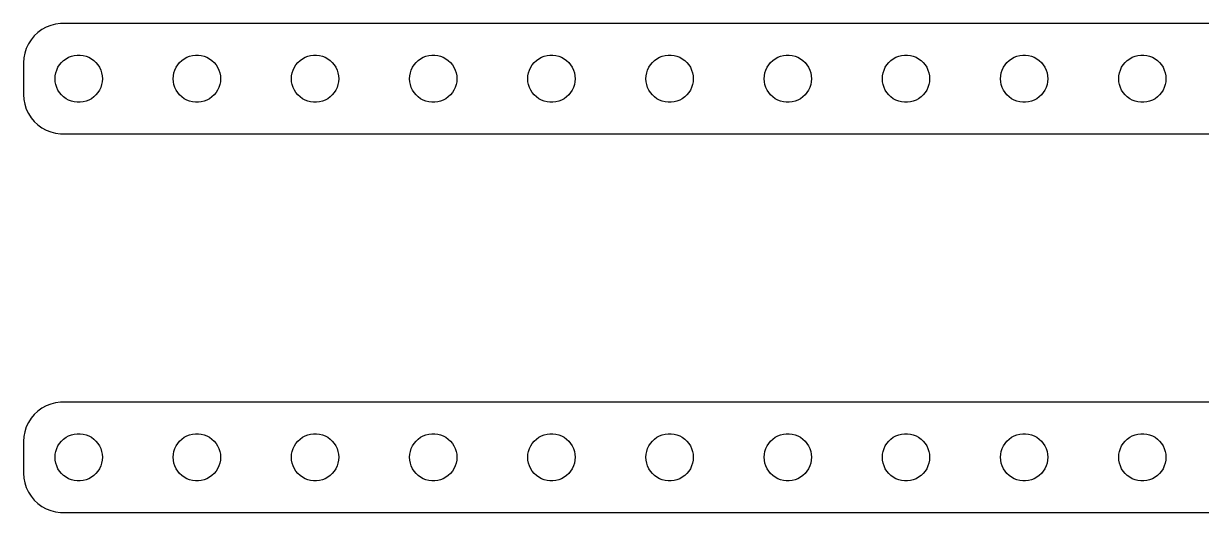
# Model space of a CAD drawing. Header units: metres. Extents: x -75 to 75, y 21 to 51.
# Drawn here: x -74.8 to 0, y 20.5 to 51.5 of the extents above; entities that cross this region are included whole.
import ezdxf

# ---------------------------------------------------------------- set-up
doc = ezdxf.new("R2010")
doc.units = ezdxf.units.M

msp = doc.modelspace()

# ---------------------------------------------------------------- linework, layer by layer
for p, q in [((-73.8436, 50.9263), (-74.0724, 50.7114)), ((-73.5896, 51.1108), (-73.8436, 50.9263)), ((-73.3144, 51.2621), (-73.5896, 51.1108)), ((-73.0225, 51.3776), (-73.3144, 51.2621)), ((-72.7184, 51.4557), (-73.0225, 51.3776)), ((-72.407, 51.4951), (-72.7184, 51.4557)), ((72.407, 51.4951), (-72.407, 51.4951)), ((-74.4408, 50.2044), (-74.5744, 49.9203)), ((-74.2725, 50.4695), (-74.4408, 50.2044)), ((-74.0724, 50.7114), (-74.2725, 50.4695)), ((-74.6714, 49.6217), (-74.7303, 49.3133)), ((-74.5744, 49.9203), (-74.6714, 49.6217)), ((-72.0537, 49.2665), (-71.8887, 49.3572)), ((-71.8887, 49.3572), (-71.7135, 49.4266)), ((-71.7135, 49.4266), (-71.5311, 49.4734)), ((-71.5311, 49.4734), (-71.3442, 49.497)), ((-71.3442, 49.497), (-71.1558, 49.497)), ((-71.1558, 49.497), (-70.9689, 49.4734)), ((-70.9689, 49.4734), (-70.7865, 49.4266)), ((-70.7865, 49.4266), (-70.6113, 49.3572)), ((-70.6113, 49.3572), (-70.4463, 49.2665)), ((-64.5537, 49.2665), (-64.3887, 49.3572)), ((-64.3887, 49.3572), (-64.2135, 49.4266)), ((-64.2135, 49.4266), (-64.0311, 49.4734)), ((-64.0311, 49.4734), (-63.8442, 49.497)), ((-63.8442, 49.497), (-63.6558, 49.497)), ((-63.6558, 49.497), (-63.4689, 49.4734)), ((-63.4689, 49.4734), (-63.2865, 49.4266)), ((-63.2865, 49.4266), (-63.1113, 49.3572)), ((-63.1113, 49.3572), (-62.9463, 49.2665)), ((-57.0537, 49.2665), (-56.8887, 49.3572)), ((-56.8887, 49.3572), (-56.7135, 49.4266)), ((-56.7135, 49.4266), (-56.5311, 49.4734)), ((-56.5311, 49.4734), (-56.3442, 49.497)), ((-56.3442, 49.497), (-56.1558, 49.497)), ((-56.1558, 49.497), (-55.9689, 49.4734)), ((-55.9689, 49.4734), (-55.7865, 49.4266)), ((-55.7865, 49.4266), (-55.6113, 49.3572)), ((-55.6113, 49.3572), (-55.4463, 49.2665)), ((-49.5537, 49.2665), (-49.3887, 49.3572)), ((-49.3887, 49.3572), (-49.2135, 49.4266)), ((-49.2135, 49.4266), (-49.0311, 49.4734)), ((-49.0311, 49.4734), (-48.8442, 49.497)), ((-48.8442, 49.497), (-48.6558, 49.497)), ((-48.6558, 49.497), (-48.4689, 49.4734)), ((-48.4689, 49.4734), (-48.2865, 49.4266)), ((-48.2865, 49.4266), (-48.1113, 49.3572)), ((-48.1113, 49.3572), (-47.9463, 49.2665)), ((-42.0537, 49.2665), (-41.8887, 49.3572)), ((-41.8887, 49.3572), (-41.7135, 49.4266)), ((-41.7135, 49.4266), (-41.5311, 49.4734)), ((-41.5311, 49.4734), (-41.3442, 49.497)), ((-41.3442, 49.497), (-41.1558, 49.497)), ((-41.1558, 49.497), (-40.9689, 49.4734)), ((-40.9689, 49.4734), (-40.7865, 49.4266)), ((-40.7865, 49.4266), (-40.6113, 49.3572)), ((-40.6113, 49.3572), (-40.4463, 49.2665)), ((-34.5537, 49.2665), (-34.3887, 49.3572)), ((-34.3887, 49.3572), (-34.2135, 49.4266)), ((-34.2135, 49.4266), (-34.0311, 49.4734)), ((-34.0311, 49.4734), (-33.8442, 49.497)), ((-33.8442, 49.497), (-33.6558, 49.497)), ((-33.6558, 49.497), (-33.4689, 49.4734)), ((-33.4689, 49.4734), (-33.2865, 49.4266)), ((-33.2865, 49.4266), (-33.1113, 49.3572)), ((-33.1113, 49.3572), (-32.9463, 49.2665)), ((-27.0537, 49.2665), (-26.8887, 49.3572)), ((-26.8887, 49.3572), (-26.7135, 49.4266)), ((-26.7135, 49.4266), (-26.5311, 49.4734)), ((-26.5311, 49.4734), (-26.3442, 49.497)), ((-26.3442, 49.497), (-26.1558, 49.497)), ((-26.1558, 49.497), (-25.9689, 49.4734)), ((-25.9689, 49.4734), (-25.7865, 49.4266)), ((-25.7865, 49.4266), (-25.6113, 49.3572)), ((-25.6113, 49.3572), (-25.4463, 49.2665)), ((-19.5537, 49.2665), (-19.3887, 49.3572)), ((-19.3887, 49.3572), (-19.2135, 49.4266)), ((-19.2135, 49.4266), (-19.0311, 49.4734)), ((-19.0311, 49.4734), (-18.8442, 49.497)), ((-18.8442, 49.497), (-18.6558, 49.497)), ((-18.6558, 49.497), (-18.4689, 49.4734)), ((-18.4689, 49.4734), (-18.2865, 49.4266)), ((-18.2865, 49.4266), (-18.1113, 49.3572)), ((-18.1113, 49.3572), (-17.9463, 49.2665)), ((-12.0537, 49.2665), (-11.8887, 49.3572)), ((-11.8887, 49.3572), (-11.7135, 49.4266)), ((-11.7135, 49.4266), (-11.5311, 49.4734)), ((-11.5311, 49.4734), (-11.3442, 49.497)), ((-11.3442, 49.497), (-11.1558, 49.497)), ((-11.1558, 49.497), (-10.9689, 49.4734)), ((-10.9689, 49.4734), (-10.7865, 49.4266)), ((-10.7865, 49.4266), (-10.6113, 49.3572)), ((-10.6113, 49.3572), (-10.4463, 49.2665)), ((-4.55373, 49.2665), (-4.38866, 49.3572)), ((-4.38866, 49.3572), (-4.21352, 49.4266)), ((-4.21352, 49.4266), (-4.03107, 49.4734)), ((-4.03107, 49.4734), (-3.84418, 49.497)), ((-3.84418, 49.497), (-3.65581, 49.497)), ((-3.65581, 49.497), (-3.46892, 49.4734)), ((-3.46892, 49.4734), (-3.28647, 49.4266)), ((-3.28647, 49.4266), (-3.11133, 49.3572)), ((-3.11133, 49.3572), (-2.94626, 49.2665)), ((-74.7303, 49.3133), (-74.75, 49)), ((-74.75, 49), (-74.75, 47)), ((-72.6447, 48.5522), (-72.5645, 48.7226)), ((-72.5645, 48.7226), (-72.4635, 48.8817)), ((-72.4635, 48.8817), (-72.3434, 49.0268)), ((-72.3434, 49.0268), (-72.2061, 49.1558)), ((-72.2061, 49.1558), (-72.0537, 49.2665)), ((-70.4463, 49.2665), (-70.2939, 49.1558)), ((-70.2939, 49.1558), (-70.1565, 49.0268)), ((-70.1565, 49.0268), (-70.0365, 48.8817)), ((-70.0365, 48.8817), (-69.9355, 48.7226)), ((-69.9355, 48.7226), (-69.8553, 48.5522)), ((-65.1447, 48.5522), (-65.0645, 48.7226)), ((-65.0645, 48.7226), (-64.9635, 48.8817)), ((-64.9635, 48.8817), (-64.8434, 49.0268)), ((-64.8434, 49.0268), (-64.7061, 49.1558)), ((-64.7061, 49.1558), (-64.5537, 49.2665)), ((-62.9463, 49.2665), (-62.7939, 49.1558)), ((-62.7939, 49.1558), (-62.6565, 49.0268)), ((-62.6565, 49.0268), (-62.5365, 48.8817)), ((-62.5365, 48.8817), (-62.4355, 48.7226)), ((-62.4355, 48.7226), (-62.3553, 48.5522)), ((-57.6447, 48.5522), (-57.5645, 48.7226)), ((-57.5645, 48.7226), (-57.4635, 48.8817)), ((-57.4635, 48.8817), (-57.3434, 49.0268)), ((-57.3434, 49.0268), (-57.2061, 49.1558)), ((-57.2061, 49.1558), (-57.0537, 49.2665)), ((-55.4463, 49.2665), (-55.2939, 49.1558)), ((-55.2939, 49.1558), (-55.1565, 49.0268)), ((-55.1565, 49.0268), (-55.0365, 48.8817)), ((-55.0365, 48.8817), (-54.9355, 48.7226)), ((-54.9355, 48.7226), (-54.8553, 48.5522)), ((-50.1447, 48.5522), (-50.0645, 48.7226)), ((-50.0645, 48.7226), (-49.9635, 48.8817)), ((-49.9635, 48.8817), (-49.8434, 49.0268)), ((-49.8434, 49.0268), (-49.7061, 49.1558)), ((-49.7061, 49.1558), (-49.5537, 49.2665)), ((-47.9463, 49.2665), (-47.7939, 49.1558)), ((-47.7939, 49.1558), (-47.6565, 49.0268)), ((-47.6565, 49.0268), (-47.5365, 48.8817)), ((-47.5365, 48.8817), (-47.4355, 48.7226)), ((-47.4355, 48.7226), (-47.3553, 48.5522)), ((-42.6447, 48.5522), (-42.5645, 48.7226)), ((-42.5645, 48.7226), (-42.4635, 48.8817)), ((-42.4635, 48.8817), (-42.3434, 49.0268)), ((-42.3434, 49.0268), (-42.2061, 49.1558)), ((-42.2061, 49.1558), (-42.0537, 49.2665)), ((-40.4463, 49.2665), (-40.2939, 49.1558)), ((-40.2939, 49.1558), (-40.1565, 49.0268)), ((-40.1565, 49.0268), (-40.0365, 48.8817)), ((-40.0365, 48.8817), (-39.9355, 48.7226)), ((-39.9355, 48.7226), (-39.8553, 48.5522)), ((-35.1447, 48.5522), (-35.0645, 48.7226)), ((-35.0645, 48.7226), (-34.9635, 48.8817)), ((-34.9635, 48.8817), (-34.8434, 49.0268)), ((-34.8434, 49.0268), (-34.7061, 49.1558)), ((-34.7061, 49.1558), (-34.5537, 49.2665)), ((-32.9463, 49.2665), (-32.7939, 49.1558)), ((-32.7939, 49.1558), (-32.6565, 49.0268)), ((-32.6565, 49.0268), (-32.5365, 48.8817)), ((-32.5365, 48.8817), (-32.4355, 48.7226)), ((-32.4355, 48.7226), (-32.3553, 48.5522)), ((-27.6447, 48.5522), (-27.5645, 48.7226)), ((-27.5645, 48.7226), (-27.4635, 48.8817)), ((-27.4635, 48.8817), (-27.3434, 49.0268)), ((-27.3434, 49.0268), (-27.2061, 49.1558)), ((-27.2061, 49.1558), (-27.0537, 49.2665)), ((-25.4463, 49.2665), (-25.2939, 49.1558)), ((-25.2939, 49.1558), (-25.1565, 49.0268)), ((-25.1565, 49.0268), (-25.0365, 48.8817)), ((-25.0365, 48.8817), (-24.9355, 48.7226)), ((-24.9355, 48.7226), (-24.8553, 48.5522)), ((-20.1447, 48.5522), (-20.0645, 48.7226)), ((-20.0645, 48.7226), (-19.9635, 48.8817)), ((-19.9635, 48.8817), (-19.8434, 49.0268)), ((-19.8434, 49.0268), (-19.7061, 49.1558)), ((-19.7061, 49.1558), (-19.5537, 49.2665)), ((-17.9463, 49.2665), (-17.7939, 49.1558)), ((-17.7939, 49.1558), (-17.6565, 49.0268)), ((-17.6565, 49.0268), (-17.5365, 48.8817)), ((-17.5365, 48.8817), (-17.4355, 48.7226)), ((-17.4355, 48.7226), (-17.3553, 48.5522)), ((-12.6447, 48.5522), (-12.5645, 48.7226)), ((-12.5645, 48.7226), (-12.4635, 48.8817)), ((-12.4635, 48.8817), (-12.3434, 49.0268)), ((-12.3434, 49.0268), (-12.2061, 49.1558)), ((-12.2061, 49.1558), (-12.0537, 49.2665)), ((-10.4463, 49.2665), (-10.2939, 49.1558)), ((-10.2939, 49.1558), (-10.1565, 49.0268)), ((-10.1565, 49.0268), (-10.0365, 48.8817)), ((-10.0365, 48.8817), (-9.93553, 48.7226)), ((-9.93553, 48.7226), (-9.85533, 48.5522)), ((-5.14465, 48.5522), (-5.06445, 48.7226)), ((-5.06445, 48.7226), (-4.96352, 48.8817)), ((-4.96352, 48.8817), (-4.84344, 49.0268)), ((-4.84344, 49.0268), (-4.70613, 49.1558)), ((-4.70613, 49.1558), (-4.55373, 49.2665)), ((-2.94626, 49.2665), (-2.79385, 49.1558)), ((-2.79385, 49.1558), (-2.65654, 49.0268)), ((-2.65654, 49.0268), (-2.53647, 48.8817)), ((-2.53647, 48.8817), (-2.43553, 48.7226)), ((-2.43553, 48.7226), (-2.35533, 48.5522)), ((-72.75, 48), (-72.7382, 48.188)), ((-72.7382, 47.812), (-72.75, 48)), ((-72.7382, 48.188), (-72.7029, 48.373)), ((-72.7029, 48.373), (-72.6447, 48.5522)), ((-69.8553, 48.5522), (-69.7971, 48.373)), ((-69.7971, 48.373), (-69.7618, 48.188)), ((-69.7618, 48.188), (-69.75, 48)), ((-69.75, 48), (-69.7618, 47.812)), ((-65.25, 48), (-65.2382, 48.188)), ((-65.2382, 47.812), (-65.25, 48)), ((-65.2382, 48.188), (-65.2029, 48.373)), ((-65.2029, 48.373), (-65.1447, 48.5522)), ((-62.3553, 48.5522), (-62.2971, 48.373)), ((-62.2971, 48.373), (-62.2618, 48.188)), ((-62.2618, 48.188), (-62.25, 48)), ((-62.25, 48), (-62.2618, 47.812)), ((-57.75, 48), (-57.7382, 48.188)), ((-57.7382, 47.812), (-57.75, 48)), ((-57.7382, 48.188), (-57.7029, 48.373)), ((-57.7029, 48.373), (-57.6447, 48.5522)), ((-54.8553, 48.5522), (-54.7971, 48.373)), ((-54.7971, 48.373), (-54.7618, 48.188)), ((-54.7618, 48.188), (-54.75, 48)), ((-54.75, 48), (-54.7618, 47.812)), ((-50.25, 48), (-50.2382, 48.188)), ((-50.2382, 47.812), (-50.25, 48)), ((-50.2382, 48.188), (-50.2029, 48.373)), ((-50.2029, 48.373), (-50.1447, 48.5522)), ((-47.3553, 48.5522), (-47.2971, 48.373)), ((-47.2971, 48.373), (-47.2618, 48.188)), ((-47.2618, 48.188), (-47.25, 48)), ((-47.25, 48), (-47.2618, 47.812)), ((-42.75, 48), (-42.7382, 48.188)), ((-42.7382, 47.812), (-42.75, 48)), ((-42.7382, 48.188), (-42.7029, 48.373)), ((-42.7029, 48.373), (-42.6447, 48.5522)), ((-39.8553, 48.5522), (-39.7971, 48.373)), ((-39.7971, 48.373), (-39.7618, 48.188)), ((-39.7618, 48.188), (-39.75, 48)), ((-39.75, 48), (-39.7618, 47.812)), ((-35.25, 48), (-35.2382, 48.188)), ((-35.2382, 47.812), (-35.25, 48)), ((-35.2382, 48.188), (-35.2029, 48.373)), ((-35.2029, 48.373), (-35.1447, 48.5522)), ((-32.3553, 48.5522), (-32.2971, 48.373)), ((-32.2971, 48.373), (-32.2618, 48.188)), ((-32.2618, 48.188), (-32.25, 48)), ((-32.25, 48), (-32.2618, 47.812)), ((-27.75, 48), (-27.7382, 48.188)), ((-27.7382, 47.812), (-27.75, 48)), ((-27.7382, 48.188), (-27.7029, 48.373)), ((-27.7029, 48.373), (-27.6447, 48.5522)), ((-24.8553, 48.5522), (-24.7971, 48.373)), ((-24.7971, 48.373), (-24.7618, 48.188)), ((-24.7618, 48.188), (-24.75, 48)), ((-24.75, 48), (-24.7618, 47.812)), ((-20.25, 48), (-20.2382, 48.188)), ((-20.2382, 47.812), (-20.25, 48)), ((-20.2382, 48.188), (-20.2029, 48.373)), ((-20.2029, 48.373), (-20.1447, 48.5522)), ((-17.3553, 48.5522), (-17.2971, 48.373)), ((-17.2971, 48.373), (-17.2618, 48.188)), ((-17.2618, 48.188), (-17.25, 48)), ((-17.25, 48), (-17.2618, 47.812)), ((-12.75, 48), (-12.7382, 48.188)), ((-12.7382, 47.812), (-12.75, 48)), ((-12.7382, 48.188), (-12.7029, 48.373)), ((-12.7029, 48.373), (-12.6447, 48.5522)), ((-9.85533, 48.5522), (-9.79712, 48.373)), ((-9.79712, 48.373), (-9.76183, 48.188)), ((-9.76183, 48.188), (-9.75, 48)), ((-9.75, 48), (-9.76183, 47.812)), ((-5.25, 48), (-5.23816, 48.188)), ((-5.23816, 47.812), (-5.25, 48)), ((-5.23816, 48.188), (-5.20287, 48.373)), ((-5.20287, 48.373), (-5.14465, 48.5522)), ((-2.35533, 48.5522), (-2.29712, 48.373)), ((-2.29712, 48.373), (-2.26183, 48.188)), ((-2.26183, 48.188), (-2.25, 48)), ((-2.25, 48), (-2.26183, 47.812)), ((-72.7029, 47.627), (-72.7382, 47.812)), ((-72.6447, 47.4478), (-72.7029, 47.627)), ((-72.5645, 47.2774), (-72.6447, 47.4478)), ((-72.4635, 47.1183), (-72.5645, 47.2774)), ((-72.3434, 46.9732), (-72.4635, 47.1183)), ((-70.0365, 47.1183), (-70.1565, 46.9732)), ((-69.9355, 47.2774), (-70.0365, 47.1183)), ((-69.8553, 47.4478), (-69.9355, 47.2774)), ((-69.7971, 47.627), (-69.8553, 47.4478)), ((-69.7618, 47.812), (-69.7971, 47.627)), ((-65.2029, 47.627), (-65.2382, 47.812)), ((-65.1447, 47.4478), (-65.2029, 47.627)), ((-65.0645, 47.2774), (-65.1447, 47.4478)), ((-64.9635, 47.1183), (-65.0645, 47.2774)), ((-64.8434, 46.9732), (-64.9635, 47.1183)), ((-62.5365, 47.1183), (-62.6565, 46.9732)), ((-62.4355, 47.2774), (-62.5365, 47.1183)), ((-62.3553, 47.4478), (-62.4355, 47.2774)), ((-62.2971, 47.627), (-62.3553, 47.4478)), ((-62.2618, 47.812), (-62.2971, 47.627)), ((-57.7029, 47.627), (-57.7382, 47.812)), ((-57.6447, 47.4478), (-57.7029, 47.627)), ((-57.5645, 47.2774), (-57.6447, 47.4478)), ((-57.4635, 47.1183), (-57.5645, 47.2774)), ((-57.3434, 46.9732), (-57.4635, 47.1183)), ((-55.0365, 47.1183), (-55.1565, 46.9732)), ((-54.9355, 47.2774), (-55.0365, 47.1183)), ((-54.8553, 47.4478), (-54.9355, 47.2774)), ((-54.7971, 47.627), (-54.8553, 47.4478)), ((-54.7618, 47.812), (-54.7971, 47.627)), ((-50.2029, 47.627), (-50.2382, 47.812)), ((-50.1447, 47.4478), (-50.2029, 47.627)), ((-50.0645, 47.2774), (-50.1447, 47.4478)), ((-49.9635, 47.1183), (-50.0645, 47.2774)), ((-49.8434, 46.9732), (-49.9635, 47.1183)), ((-47.5365, 47.1183), (-47.6565, 46.9732)), ((-47.4355, 47.2774), (-47.5365, 47.1183)), ((-47.3553, 47.4478), (-47.4355, 47.2774)), ((-47.2971, 47.627), (-47.3553, 47.4478)), ((-47.2618, 47.812), (-47.2971, 47.627)), ((-42.7029, 47.627), (-42.7382, 47.812)), ((-42.6447, 47.4478), (-42.7029, 47.627)), ((-42.5645, 47.2774), (-42.6447, 47.4478)), ((-42.4635, 47.1183), (-42.5645, 47.2774)), ((-42.3434, 46.9732), (-42.4635, 47.1183)), ((-40.0365, 47.1183), (-40.1565, 46.9732)), ((-39.9355, 47.2774), (-40.0365, 47.1183)), ((-39.8553, 47.4478), (-39.9355, 47.2774)), ((-39.7971, 47.627), (-39.8553, 47.4478)), ((-39.7618, 47.812), (-39.7971, 47.627)), ((-35.2029, 47.627), (-35.2382, 47.812)), ((-35.1447, 47.4478), (-35.2029, 47.627)), ((-35.0645, 47.2774), (-35.1447, 47.4478)), ((-34.9635, 47.1183), (-35.0645, 47.2774)), ((-34.8434, 46.9732), (-34.9635, 47.1183)), ((-32.5365, 47.1183), (-32.6565, 46.9732)), ((-32.4355, 47.2774), (-32.5365, 47.1183)), ((-32.3553, 47.4478), (-32.4355, 47.2774)), ((-32.2971, 47.627), (-32.3553, 47.4478)), ((-32.2618, 47.812), (-32.2971, 47.627)), ((-27.7029, 47.627), (-27.7382, 47.812)), ((-27.6447, 47.4478), (-27.7029, 47.627)), ((-27.5645, 47.2774), (-27.6447, 47.4478)), ((-27.4635, 47.1183), (-27.5645, 47.2774)), ((-27.3434, 46.9732), (-27.4635, 47.1183)), ((-25.0365, 47.1183), (-25.1565, 46.9732)), ((-24.9355, 47.2774), (-25.0365, 47.1183)), ((-24.8553, 47.4478), (-24.9355, 47.2774)), ((-24.7971, 47.627), (-24.8553, 47.4478)), ((-24.7618, 47.812), (-24.7971, 47.627)), ((-20.2029, 47.627), (-20.2382, 47.812)), ((-20.1447, 47.4478), (-20.2029, 47.627)), ((-20.0645, 47.2774), (-20.1447, 47.4478)), ((-19.9635, 47.1183), (-20.0645, 47.2774)), ((-19.8434, 46.9732), (-19.9635, 47.1183)), ((-17.5365, 47.1183), (-17.6565, 46.9732)), ((-17.4355, 47.2774), (-17.5365, 47.1183)), ((-17.3553, 47.4478), (-17.4355, 47.2774)), ((-17.2971, 47.627), (-17.3553, 47.4478)), ((-17.2618, 47.812), (-17.2971, 47.627)), ((-12.7029, 47.627), (-12.7382, 47.812)), ((-12.6447, 47.4478), (-12.7029, 47.627)), ((-12.5645, 47.2774), (-12.6447, 47.4478)), ((-12.4635, 47.1183), (-12.5645, 47.2774)), ((-12.3434, 46.9732), (-12.4635, 47.1183)), ((-10.0365, 47.1183), (-10.1565, 46.9732)), ((-9.93553, 47.2774), (-10.0365, 47.1183)), ((-9.85533, 47.4478), (-9.93553, 47.2774)), ((-9.79712, 47.627), (-9.85533, 47.4478)), ((-9.76183, 47.812), (-9.79712, 47.627)), ((-5.20287, 47.627), (-5.23816, 47.812)), ((-5.14465, 47.4478), (-5.20287, 47.627)), ((-5.06445, 47.2774), (-5.14465, 47.4478)), ((-4.96352, 47.1183), (-5.06445, 47.2774)), ((-4.84344, 46.9732), (-4.96352, 47.1183)), ((-2.53647, 47.1183), (-2.65654, 46.9732)), ((-2.43553, 47.2774), (-2.53647, 47.1183)), ((-2.35533, 47.4478), (-2.43553, 47.2774)), ((-2.29712, 47.627), (-2.35533, 47.4478)), ((-2.26183, 47.812), (-2.29712, 47.627)), ((-74.75, 47), (-74.7303, 46.6867)), ((-74.7303, 46.6867), (-74.6714, 46.3783)), ((-74.6714, 46.3783), (-74.5744, 46.0797)), ((-72.2061, 46.8442), (-72.3434, 46.9732)), ((-72.0537, 46.7335), (-72.2061, 46.8442)), ((-71.8887, 46.6428), (-72.0537, 46.7335)), ((-71.7135, 46.5734), (-71.8887, 46.6428)), ((-71.5311, 46.5266), (-71.7135, 46.5734)), ((-71.3442, 46.503), (-71.5311, 46.5266)), ((-71.1558, 46.503), (-71.3442, 46.503)), ((-70.9689, 46.5266), (-71.1558, 46.503)), ((-70.7865, 46.5734), (-70.9689, 46.5266)), ((-70.6113, 46.6428), (-70.7865, 46.5734)), ((-70.4463, 46.7335), (-70.6113, 46.6428)), ((-70.2939, 46.8442), (-70.4463, 46.7335)), ((-70.1565, 46.9732), (-70.2939, 46.8442)), ((-64.7061, 46.8442), (-64.8434, 46.9732)), ((-64.5537, 46.7335), (-64.7061, 46.8442)), ((-64.3887, 46.6428), (-64.5537, 46.7335)), ((-64.2135, 46.5734), (-64.3887, 46.6428)), ((-64.0311, 46.5266), (-64.2135, 46.5734)), ((-63.8442, 46.503), (-64.0311, 46.5266)), ((-63.6558, 46.503), (-63.8442, 46.503)), ((-63.4689, 46.5266), (-63.6558, 46.503)), ((-63.2865, 46.5734), (-63.4689, 46.5266)), ((-63.1113, 46.6428), (-63.2865, 46.5734)), ((-62.9463, 46.7335), (-63.1113, 46.6428)), ((-62.7939, 46.8442), (-62.9463, 46.7335)), ((-62.6565, 46.9732), (-62.7939, 46.8442)), ((-57.2061, 46.8442), (-57.3434, 46.9732)), ((-57.0537, 46.7335), (-57.2061, 46.8442)), ((-56.8887, 46.6428), (-57.0537, 46.7335)), ((-56.7135, 46.5734), (-56.8887, 46.6428)), ((-56.5311, 46.5266), (-56.7135, 46.5734)), ((-56.3442, 46.503), (-56.5311, 46.5266)), ((-56.1558, 46.503), (-56.3442, 46.503)), ((-55.9689, 46.5266), (-56.1558, 46.503)), ((-55.7865, 46.5734), (-55.9689, 46.5266)), ((-55.6113, 46.6428), (-55.7865, 46.5734)), ((-55.4463, 46.7335), (-55.6113, 46.6428)), ((-55.2939, 46.8442), (-55.4463, 46.7335)), ((-55.1565, 46.9732), (-55.2939, 46.8442)), ((-49.7061, 46.8442), (-49.8434, 46.9732)), ((-49.5537, 46.7335), (-49.7061, 46.8442)), ((-49.3887, 46.6428), (-49.5537, 46.7335)), ((-49.2135, 46.5734), (-49.3887, 46.6428)), ((-49.0311, 46.5266), (-49.2135, 46.5734)), ((-48.8442, 46.503), (-49.0311, 46.5266)), ((-48.6558, 46.503), (-48.8442, 46.503)), ((-48.4689, 46.5266), (-48.6558, 46.503)), ((-48.2865, 46.5734), (-48.4689, 46.5266)), ((-48.1113, 46.6428), (-48.2865, 46.5734)), ((-47.9463, 46.7335), (-48.1113, 46.6428)), ((-47.7939, 46.8442), (-47.9463, 46.7335)), ((-47.6565, 46.9732), (-47.7939, 46.8442)), ((-42.2061, 46.8442), (-42.3434, 46.9732)), ((-42.0537, 46.7335), (-42.2061, 46.8442)), ((-41.8887, 46.6428), (-42.0537, 46.7335)), ((-41.7135, 46.5734), (-41.8887, 46.6428)), ((-41.5311, 46.5266), (-41.7135, 46.5734)), ((-41.3442, 46.503), (-41.5311, 46.5266)), ((-41.1558, 46.503), (-41.3442, 46.503)), ((-40.9689, 46.5266), (-41.1558, 46.503)), ((-40.7865, 46.5734), (-40.9689, 46.5266)), ((-40.6113, 46.6428), (-40.7865, 46.5734)), ((-40.4463, 46.7335), (-40.6113, 46.6428)), ((-40.2939, 46.8442), (-40.4463, 46.7335)), ((-40.1565, 46.9732), (-40.2939, 46.8442)), ((-34.7061, 46.8442), (-34.8434, 46.9732)), ((-34.5537, 46.7335), (-34.7061, 46.8442)), ((-34.3887, 46.6428), (-34.5537, 46.7335)), ((-34.2135, 46.5734), (-34.3887, 46.6428)), ((-34.0311, 46.5266), (-34.2135, 46.5734)), ((-33.8442, 46.503), (-34.0311, 46.5266)), ((-33.6558, 46.503), (-33.8442, 46.503)), ((-33.4689, 46.5266), (-33.6558, 46.503)), ((-33.2865, 46.5734), (-33.4689, 46.5266)), ((-33.1113, 46.6428), (-33.2865, 46.5734)), ((-32.9463, 46.7335), (-33.1113, 46.6428)), ((-32.7939, 46.8442), (-32.9463, 46.7335)), ((-32.6565, 46.9732), (-32.7939, 46.8442)), ((-27.2061, 46.8442), (-27.3434, 46.9732)), ((-27.0537, 46.7335), (-27.2061, 46.8442)), ((-26.8887, 46.6428), (-27.0537, 46.7335)), ((-26.7135, 46.5734), (-26.8887, 46.6428)), ((-26.5311, 46.5266), (-26.7135, 46.5734)), ((-26.3442, 46.503), (-26.5311, 46.5266)), ((-26.1558, 46.503), (-26.3442, 46.503)), ((-25.9689, 46.5266), (-26.1558, 46.503)), ((-25.7865, 46.5734), (-25.9689, 46.5266)), ((-25.6113, 46.6428), (-25.7865, 46.5734)), ((-25.4463, 46.7335), (-25.6113, 46.6428)), ((-25.2939, 46.8442), (-25.4463, 46.7335)), ((-25.1565, 46.9732), (-25.2939, 46.8442)), ((-19.7061, 46.8442), (-19.8434, 46.9732)), ((-19.5537, 46.7335), (-19.7061, 46.8442)), ((-19.3887, 46.6428), (-19.5537, 46.7335)), ((-19.2135, 46.5734), (-19.3887, 46.6428)), ((-19.0311, 46.5266), (-19.2135, 46.5734)), ((-18.8442, 46.503), (-19.0311, 46.5266)), ((-18.6558, 46.503), (-18.8442, 46.503)), ((-18.4689, 46.5266), (-18.6558, 46.503)), ((-18.2865, 46.5734), (-18.4689, 46.5266)), ((-18.1113, 46.6428), (-18.2865, 46.5734)), ((-17.9463, 46.7335), (-18.1113, 46.6428)), ((-17.7939, 46.8442), (-17.9463, 46.7335)), ((-17.6565, 46.9732), (-17.7939, 46.8442)), ((-12.2061, 46.8442), (-12.3434, 46.9732)), ((-12.0537, 46.7335), (-12.2061, 46.8442)), ((-11.8887, 46.6428), (-12.0537, 46.7335)), ((-11.7135, 46.5734), (-11.8887, 46.6428)), ((-11.5311, 46.5266), (-11.7135, 46.5734)), ((-11.3442, 46.503), (-11.5311, 46.5266)), ((-11.1558, 46.503), (-11.3442, 46.503)), ((-10.9689, 46.5266), (-11.1558, 46.503)), ((-10.7865, 46.5734), (-10.9689, 46.5266)), ((-10.6113, 46.6428), (-10.7865, 46.5734)), ((-10.4463, 46.7335), (-10.6113, 46.6428)), ((-10.2939, 46.8442), (-10.4463, 46.7335)), ((-10.1565, 46.9732), (-10.2939, 46.8442)), ((-4.70613, 46.8442), (-4.84344, 46.9732)), ((-4.55373, 46.7335), (-4.70613, 46.8442)), ((-4.38866, 46.6428), (-4.55373, 46.7335)), ((-4.21352, 46.5734), (-4.38866, 46.6428)), ((-4.03107, 46.5266), (-4.21352, 46.5734)), ((-3.84418, 46.503), (-4.03107, 46.5266)), ((-3.65581, 46.503), (-3.84418, 46.503)), ((-3.46892, 46.5266), (-3.65581, 46.503)), ((-3.28647, 46.5734), (-3.46892, 46.5266)), ((-3.11133, 46.6428), (-3.28647, 46.5734)), ((-2.94626, 46.7335), (-3.11133, 46.6428)), ((-2.79385, 46.8442), (-2.94626, 46.7335)), ((-2.65654, 46.9732), (-2.79385, 46.8442)), ((-74.5744, 46.0797), (-74.4408, 45.7956)), ((-74.4408, 45.7956), (-74.2725, 45.5305)), ((-74.2725, 45.5305), (-74.0724, 45.2886)), ((-74.0724, 45.2886), (-73.8436, 45.0737)), ((-73.8436, 45.0737), (-73.5896, 44.8892)), ((-73.5896, 44.8892), (-73.3144, 44.7379)), ((-73.3144, 44.7379), (-73.0225, 44.6224)), ((-73.0225, 44.6224), (-72.7184, 44.5443)), ((-72.7184, 44.5443), (-72.407, 44.5049)), ((-72.407, 44.5049), (72.407, 44.5049)), ((-73.8436, 26.9263), (-74.0724, 26.7114)), ((-73.5896, 27.1108), (-73.8436, 26.9263)), ((-73.3144, 27.2621), (-73.5896, 27.1108)), ((-73.0225, 27.3776), (-73.3144, 27.2621)), ((-72.7184, 27.4557), (-73.0225, 27.3776)), ((-72.407, 27.4951), (-72.7184, 27.4557)), ((72.407, 27.4951), (-72.407, 27.4951)), ((-74.4408, 26.2044), (-74.5744, 25.9203)), ((-74.2725, 26.4695), (-74.4408, 26.2044)), ((-74.0724, 26.7114), (-74.2725, 26.4695)), ((-74.6714, 25.6217), (-74.7303, 25.3133)), ((-74.5744, 25.9203), (-74.6714, 25.6217)), ((-71.8887, 25.3572), (-71.7135, 25.4266)), ((-71.7135, 25.4266), (-71.5311, 25.4734)), ((-71.5311, 25.4734), (-71.3442, 25.497)), ((-71.3442, 25.497), (-71.1558, 25.497)), ((-71.1558, 25.497), (-70.9689, 25.4734)), ((-70.9689, 25.4734), (-70.7865, 25.4266)), ((-70.7865, 25.4266), (-70.6113, 25.3572)), ((-64.3887, 25.3572), (-64.2135, 25.4266)), ((-64.2135, 25.4266), (-64.0311, 25.4734)), ((-64.0311, 25.4734), (-63.8442, 25.497)), ((-63.8442, 25.497), (-63.6558, 25.497)), ((-63.6558, 25.497), (-63.4689, 25.4734)), ((-63.4689, 25.4734), (-63.2865, 25.4266)), ((-63.2865, 25.4266), (-63.1113, 25.3572)), ((-56.8887, 25.3572), (-56.7135, 25.4266)), ((-56.7135, 25.4266), (-56.5311, 25.4734)), ((-56.5311, 25.4734), (-56.3442, 25.497)), ((-56.3442, 25.497), (-56.1558, 25.497)), ((-56.1558, 25.497), (-55.9689, 25.4734)), ((-55.9689, 25.4734), (-55.7865, 25.4266)), ((-55.7865, 25.4266), (-55.6113, 25.3572)), ((-49.3887, 25.3572), (-49.2135, 25.4266)), ((-49.2135, 25.4266), (-49.0311, 25.4734)), ((-49.0311, 25.4734), (-48.8442, 25.497)), ((-48.8442, 25.497), (-48.6558, 25.497)), ((-48.6558, 25.497), (-48.4689, 25.4734)), ((-48.4689, 25.4734), (-48.2865, 25.4266)), ((-48.2865, 25.4266), (-48.1113, 25.3572)), ((-41.8887, 25.3572), (-41.7135, 25.4266)), ((-41.7135, 25.4266), (-41.5311, 25.4734)), ((-41.5311, 25.4734), (-41.3442, 25.497)), ((-41.3442, 25.497), (-41.1558, 25.497)), ((-41.1558, 25.497), (-40.9689, 25.4734)), ((-40.9689, 25.4734), (-40.7865, 25.4266)), ((-40.7865, 25.4266), (-40.6113, 25.3572)), ((-34.3887, 25.3572), (-34.2135, 25.4266)), ((-34.2135, 25.4266), (-34.0311, 25.4734)), ((-34.0311, 25.4734), (-33.8442, 25.497)), ((-33.8442, 25.497), (-33.6558, 25.497)), ((-33.6558, 25.497), (-33.4689, 25.4734)), ((-33.4689, 25.4734), (-33.2865, 25.4266)), ((-33.2865, 25.4266), (-33.1113, 25.3572)), ((-26.8887, 25.3572), (-26.7135, 25.4266)), ((-26.7135, 25.4266), (-26.5311, 25.4734)), ((-26.5311, 25.4734), (-26.3442, 25.497)), ((-26.3442, 25.497), (-26.1558, 25.497)), ((-26.1558, 25.497), (-25.9689, 25.4734)), ((-25.9689, 25.4734), (-25.7865, 25.4266)), ((-25.7865, 25.4266), (-25.6113, 25.3572)), ((-19.3887, 25.3572), (-19.2135, 25.4266)), ((-19.2135, 25.4266), (-19.0311, 25.4734)), ((-19.0311, 25.4734), (-18.8442, 25.497)), ((-18.8442, 25.497), (-18.6558, 25.497)), ((-18.6558, 25.497), (-18.4689, 25.4734)), ((-18.4689, 25.4734), (-18.2865, 25.4266)), ((-18.2865, 25.4266), (-18.1113, 25.3572)), ((-11.8887, 25.3572), (-11.7135, 25.4266)), ((-11.7135, 25.4266), (-11.5311, 25.4734)), ((-11.5311, 25.4734), (-11.3442, 25.497)), ((-11.3442, 25.497), (-11.1558, 25.497)), ((-11.1558, 25.497), (-10.9689, 25.4734)), ((-10.9689, 25.4734), (-10.7865, 25.4266)), ((-10.7865, 25.4266), (-10.6113, 25.3572)), ((-4.38866, 25.3572), (-4.21352, 25.4266)), ((-4.21352, 25.4266), (-4.03107, 25.4734)), ((-4.03107, 25.4734), (-3.84418, 25.497)), ((-3.84418, 25.497), (-3.65581, 25.497)), ((-3.65581, 25.497), (-3.46892, 25.4734)), ((-3.46892, 25.4734), (-3.28647, 25.4266)), ((-3.28647, 25.4266), (-3.11133, 25.3572)), ((-74.7303, 25.3133), (-74.75, 25)), ((-74.75, 25), (-74.75, 23)), ((-72.6447, 24.5522), (-72.5645, 24.7226)), ((-72.5645, 24.7226), (-72.4635, 24.8817)), ((-72.4635, 24.8817), (-72.3434, 25.0268)), ((-72.3434, 25.0268), (-72.2061, 25.1558)), ((-72.2061, 25.1558), (-72.0537, 25.2665)), ((-72.0537, 25.2665), (-71.8887, 25.3572)), ((-70.6113, 25.3572), (-70.4463, 25.2665)), ((-70.4463, 25.2665), (-70.2939, 25.1558)), ((-70.2939, 25.1558), (-70.1565, 25.0268)), ((-70.1565, 25.0268), (-70.0365, 24.8817)), ((-70.0365, 24.8817), (-69.9355, 24.7226)), ((-69.9355, 24.7226), (-69.8553, 24.5522)), ((-65.1447, 24.5522), (-65.0645, 24.7226)), ((-65.0645, 24.7226), (-64.9635, 24.8817)), ((-64.9635, 24.8817), (-64.8434, 25.0268)), ((-64.8434, 25.0268), (-64.7061, 25.1558)), ((-64.7061, 25.1558), (-64.5537, 25.2665)), ((-64.5537, 25.2665), (-64.3887, 25.3572)), ((-63.1113, 25.3572), (-62.9463, 25.2665)), ((-62.9463, 25.2665), (-62.7939, 25.1558)), ((-62.7939, 25.1558), (-62.6565, 25.0268)), ((-62.6565, 25.0268), (-62.5365, 24.8817)), ((-62.5365, 24.8817), (-62.4355, 24.7226)), ((-62.4355, 24.7226), (-62.3553, 24.5522)), ((-57.6447, 24.5522), (-57.5645, 24.7226)), ((-57.5645, 24.7226), (-57.4635, 24.8817)), ((-57.4635, 24.8817), (-57.3434, 25.0268)), ((-57.3434, 25.0268), (-57.2061, 25.1558)), ((-57.2061, 25.1558), (-57.0537, 25.2665)), ((-57.0537, 25.2665), (-56.8887, 25.3572)), ((-55.6113, 25.3572), (-55.4463, 25.2665)), ((-55.4463, 25.2665), (-55.2939, 25.1558)), ((-55.2939, 25.1558), (-55.1565, 25.0268)), ((-55.1565, 25.0268), (-55.0365, 24.8817)), ((-55.0365, 24.8817), (-54.9355, 24.7226)), ((-54.9355, 24.7226), (-54.8553, 24.5522)), ((-50.1447, 24.5522), (-50.0645, 24.7226)), ((-50.0645, 24.7226), (-49.9635, 24.8817)), ((-49.9635, 24.8817), (-49.8434, 25.0268)), ((-49.8434, 25.0268), (-49.7061, 25.1558)), ((-49.7061, 25.1558), (-49.5537, 25.2665)), ((-49.5537, 25.2665), (-49.3887, 25.3572)), ((-48.1113, 25.3572), (-47.9463, 25.2665)), ((-47.9463, 25.2665), (-47.7939, 25.1558)), ((-47.7939, 25.1558), (-47.6565, 25.0268)), ((-47.6565, 25.0268), (-47.5365, 24.8817)), ((-47.5365, 24.8817), (-47.4355, 24.7226)), ((-47.4355, 24.7226), (-47.3553, 24.5522)), ((-42.6447, 24.5522), (-42.5645, 24.7226)), ((-42.5645, 24.7226), (-42.4635, 24.8817)), ((-42.4635, 24.8817), (-42.3434, 25.0268)), ((-42.3434, 25.0268), (-42.2061, 25.1558)), ((-42.2061, 25.1558), (-42.0537, 25.2665)), ((-42.0537, 25.2665), (-41.8887, 25.3572)), ((-40.6113, 25.3572), (-40.4463, 25.2665)), ((-40.4463, 25.2665), (-40.2939, 25.1558)), ((-40.2939, 25.1558), (-40.1565, 25.0268)), ((-40.1565, 25.0268), (-40.0365, 24.8817)), ((-40.0365, 24.8817), (-39.9355, 24.7226)), ((-39.9355, 24.7226), (-39.8553, 24.5522)), ((-35.1447, 24.5522), (-35.0645, 24.7226)), ((-35.0645, 24.7226), (-34.9635, 24.8817)), ((-34.9635, 24.8817), (-34.8434, 25.0268)), ((-34.8434, 25.0268), (-34.7061, 25.1558)), ((-34.7061, 25.1558), (-34.5537, 25.2665)), ((-34.5537, 25.2665), (-34.3887, 25.3572)), ((-33.1113, 25.3572), (-32.9463, 25.2665)), ((-32.9463, 25.2665), (-32.7939, 25.1558)), ((-32.7939, 25.1558), (-32.6565, 25.0268)), ((-32.6565, 25.0268), (-32.5365, 24.8817)), ((-32.5365, 24.8817), (-32.4355, 24.7226)), ((-32.4355, 24.7226), (-32.3553, 24.5522)), ((-27.6447, 24.5522), (-27.5645, 24.7226)), ((-27.5645, 24.7226), (-27.4635, 24.8817)), ((-27.4635, 24.8817), (-27.3434, 25.0268)), ((-27.3434, 25.0268), (-27.2061, 25.1558)), ((-27.2061, 25.1558), (-27.0537, 25.2665)), ((-27.0537, 25.2665), (-26.8887, 25.3572)), ((-25.6113, 25.3572), (-25.4463, 25.2665)), ((-25.4463, 25.2665), (-25.2939, 25.1558)), ((-25.2939, 25.1558), (-25.1565, 25.0268)), ((-25.1565, 25.0268), (-25.0365, 24.8817)), ((-25.0365, 24.8817), (-24.9355, 24.7226)), ((-24.9355, 24.7226), (-24.8553, 24.5522)), ((-20.1447, 24.5522), (-20.0645, 24.7226)), ((-20.0645, 24.7226), (-19.9635, 24.8817)), ((-19.9635, 24.8817), (-19.8434, 25.0268)), ((-19.8434, 25.0268), (-19.7061, 25.1558)), ((-19.7061, 25.1558), (-19.5537, 25.2665)), ((-19.5537, 25.2665), (-19.3887, 25.3572)), ((-18.1113, 25.3572), (-17.9463, 25.2665)), ((-17.9463, 25.2665), (-17.7939, 25.1558)), ((-17.7939, 25.1558), (-17.6565, 25.0268)), ((-17.6565, 25.0268), (-17.5365, 24.8817)), ((-17.5365, 24.8817), (-17.4355, 24.7226)), ((-17.4355, 24.7226), (-17.3553, 24.5522)), ((-12.6447, 24.5522), (-12.5645, 24.7226)), ((-12.5645, 24.7226), (-12.4635, 24.8817)), ((-12.4635, 24.8817), (-12.3434, 25.0268)), ((-12.3434, 25.0268), (-12.2061, 25.1558)), ((-12.2061, 25.1558), (-12.0537, 25.2665)), ((-12.0537, 25.2665), (-11.8887, 25.3572)), ((-10.6113, 25.3572), (-10.4463, 25.2665)), ((-10.4463, 25.2665), (-10.2939, 25.1558)), ((-10.2939, 25.1558), (-10.1565, 25.0268)), ((-10.1565, 25.0268), (-10.0365, 24.8817)), ((-10.0365, 24.8817), (-9.93553, 24.7226)), ((-9.93553, 24.7226), (-9.85533, 24.5522)), ((-5.14465, 24.5522), (-5.06445, 24.7226)), ((-5.06445, 24.7226), (-4.96352, 24.8817)), ((-4.96352, 24.8817), (-4.84344, 25.0268)), ((-4.84344, 25.0268), (-4.70613, 25.1558)), ((-4.70613, 25.1558), (-4.55373, 25.2665)), ((-4.55373, 25.2665), (-4.38866, 25.3572)), ((-3.11133, 25.3572), (-2.94626, 25.2665)), ((-2.94626, 25.2665), (-2.79385, 25.1558)), ((-2.79385, 25.1558), (-2.65654, 25.0268)), ((-2.65654, 25.0268), (-2.53647, 24.8817)), ((-2.53647, 24.8817), (-2.43553, 24.7226)), ((-2.43553, 24.7226), (-2.35533, 24.5522)), ((-72.75, 24), (-72.7382, 24.188)), ((-72.7382, 23.812), (-72.75, 24)), ((-72.7382, 24.188), (-72.7029, 24.373)), ((-72.7029, 24.373), (-72.6447, 24.5522)), ((-69.8553, 24.5522), (-69.7971, 24.373)), ((-69.7971, 24.373), (-69.7618, 24.188)), ((-69.7618, 24.188), (-69.75, 24)), ((-69.75, 24), (-69.7618, 23.812)), ((-65.25, 24), (-65.2382, 24.188)), ((-65.2382, 23.812), (-65.25, 24)), ((-65.2382, 24.188), (-65.2029, 24.373)), ((-65.2029, 24.373), (-65.1447, 24.5522)), ((-62.3553, 24.5522), (-62.2971, 24.373)), ((-62.2971, 24.373), (-62.2618, 24.188)), ((-62.2618, 24.188), (-62.25, 24)), ((-62.25, 24), (-62.2618, 23.812)), ((-57.75, 24), (-57.7382, 24.188)), ((-57.7382, 23.812), (-57.75, 24)), ((-57.7382, 24.188), (-57.7029, 24.373)), ((-57.7029, 24.373), (-57.6447, 24.5522)), ((-54.8553, 24.5522), (-54.7971, 24.373)), ((-54.7971, 24.373), (-54.7618, 24.188)), ((-54.7618, 24.188), (-54.75, 24)), ((-54.75, 24), (-54.7618, 23.812)), ((-50.25, 24), (-50.2382, 24.188)), ((-50.2382, 23.812), (-50.25, 24)), ((-50.2382, 24.188), (-50.2029, 24.373)), ((-50.2029, 24.373), (-50.1447, 24.5522)), ((-47.3553, 24.5522), (-47.2971, 24.373)), ((-47.2971, 24.373), (-47.2618, 24.188)), ((-47.2618, 24.188), (-47.25, 24)), ((-47.25, 24), (-47.2618, 23.812)), ((-42.75, 24), (-42.7382, 24.188)), ((-42.7382, 23.812), (-42.75, 24)), ((-42.7382, 24.188), (-42.7029, 24.373)), ((-42.7029, 24.373), (-42.6447, 24.5522)), ((-39.8553, 24.5522), (-39.7971, 24.373)), ((-39.7971, 24.373), (-39.7618, 24.188)), ((-39.7618, 24.188), (-39.75, 24)), ((-39.75, 24), (-39.7618, 23.812)), ((-35.25, 24), (-35.2382, 24.188)), ((-35.2382, 23.812), (-35.25, 24)), ((-35.2382, 24.188), (-35.2029, 24.373)), ((-35.2029, 24.373), (-35.1447, 24.5522)), ((-32.3553, 24.5522), (-32.2971, 24.373)), ((-32.2971, 24.373), (-32.2618, 24.188)), ((-32.2618, 24.188), (-32.25, 24)), ((-32.25, 24), (-32.2618, 23.812)), ((-27.75, 24), (-27.7382, 24.188)), ((-27.7382, 23.812), (-27.75, 24)), ((-27.7382, 24.188), (-27.7029, 24.373)), ((-27.7029, 24.373), (-27.6447, 24.5522)), ((-24.8553, 24.5522), (-24.7971, 24.373)), ((-24.7971, 24.373), (-24.7618, 24.188)), ((-24.7618, 24.188), (-24.75, 24)), ((-24.75, 24), (-24.7618, 23.812)), ((-20.25, 24), (-20.2382, 24.188)), ((-20.2382, 23.812), (-20.25, 24)), ((-20.2382, 24.188), (-20.2029, 24.373)), ((-20.2029, 24.373), (-20.1447, 24.5522)), ((-17.3553, 24.5522), (-17.2971, 24.373)), ((-17.2971, 24.373), (-17.2618, 24.188)), ((-17.2618, 24.188), (-17.25, 24)), ((-17.25, 24), (-17.2618, 23.812)), ((-12.75, 24), (-12.7382, 24.188)), ((-12.7382, 23.812), (-12.75, 24)), ((-12.7382, 24.188), (-12.7029, 24.373)), ((-12.7029, 24.373), (-12.6447, 24.5522)), ((-9.85533, 24.5522), (-9.79712, 24.373)), ((-9.79712, 24.373), (-9.76183, 24.188)), ((-9.76183, 24.188), (-9.75, 24)), ((-9.75, 24), (-9.76183, 23.812)), ((-5.25, 24), (-5.23816, 24.188)), ((-5.23816, 23.812), (-5.25, 24)), ((-5.23816, 24.188), (-5.20287, 24.373)), ((-5.20287, 24.373), (-5.14465, 24.5522)), ((-2.35533, 24.5522), (-2.29712, 24.373)), ((-2.29712, 24.373), (-2.26183, 24.188)), ((-2.26183, 24.188), (-2.25, 24)), ((-2.25, 24), (-2.26183, 23.812)), ((-72.7029, 23.627), (-72.7382, 23.812)), ((-72.6447, 23.4478), (-72.7029, 23.627)), ((-72.5645, 23.2774), (-72.6447, 23.4478)), ((-72.4635, 23.1183), (-72.5645, 23.2774)), ((-69.9355, 23.2774), (-70.0365, 23.1183)), ((-69.8553, 23.4478), (-69.9355, 23.2774)), ((-69.7971, 23.627), (-69.8553, 23.4478)), ((-69.7618, 23.812), (-69.7971, 23.627)), ((-65.2029, 23.627), (-65.2382, 23.812)), ((-65.1447, 23.4478), (-65.2029, 23.627)), ((-65.0645, 23.2774), (-65.1447, 23.4478)), ((-64.9635, 23.1183), (-65.0645, 23.2774)), ((-62.4355, 23.2774), (-62.5365, 23.1183)), ((-62.3553, 23.4478), (-62.4355, 23.2774)), ((-62.2971, 23.627), (-62.3553, 23.4478)), ((-62.2618, 23.812), (-62.2971, 23.627)), ((-57.7029, 23.627), (-57.7382, 23.812)), ((-57.6447, 23.4478), (-57.7029, 23.627)), ((-57.5645, 23.2774), (-57.6447, 23.4478)), ((-57.4635, 23.1183), (-57.5645, 23.2774)), ((-54.9355, 23.2774), (-55.0365, 23.1183)), ((-54.8553, 23.4478), (-54.9355, 23.2774)), ((-54.7971, 23.627), (-54.8553, 23.4478)), ((-54.7618, 23.812), (-54.7971, 23.627)), ((-50.2029, 23.627), (-50.2382, 23.812)), ((-50.1447, 23.4478), (-50.2029, 23.627)), ((-50.0645, 23.2774), (-50.1447, 23.4478)), ((-49.9635, 23.1183), (-50.0645, 23.2774)), ((-47.4355, 23.2774), (-47.5365, 23.1183)), ((-47.3553, 23.4478), (-47.4355, 23.2774)), ((-47.2971, 23.627), (-47.3553, 23.4478)), ((-47.2618, 23.812), (-47.2971, 23.627)), ((-42.7029, 23.627), (-42.7382, 23.812)), ((-42.6447, 23.4478), (-42.7029, 23.627)), ((-42.5645, 23.2774), (-42.6447, 23.4478)), ((-42.4635, 23.1183), (-42.5645, 23.2774)), ((-39.9355, 23.2774), (-40.0365, 23.1183)), ((-39.8553, 23.4478), (-39.9355, 23.2774)), ((-39.7971, 23.627), (-39.8553, 23.4478)), ((-39.7618, 23.812), (-39.7971, 23.627)), ((-35.2029, 23.627), (-35.2382, 23.812)), ((-35.1447, 23.4478), (-35.2029, 23.627)), ((-35.0645, 23.2774), (-35.1447, 23.4478)), ((-34.9635, 23.1183), (-35.0645, 23.2774)), ((-32.4355, 23.2774), (-32.5365, 23.1183)), ((-32.3553, 23.4478), (-32.4355, 23.2774)), ((-32.2971, 23.627), (-32.3553, 23.4478)), ((-32.2618, 23.812), (-32.2971, 23.627)), ((-27.7029, 23.627), (-27.7382, 23.812)), ((-27.6447, 23.4478), (-27.7029, 23.627)), ((-27.5645, 23.2774), (-27.6447, 23.4478)), ((-27.4635, 23.1183), (-27.5645, 23.2774)), ((-24.9355, 23.2774), (-25.0365, 23.1183)), ((-24.8553, 23.4478), (-24.9355, 23.2774)), ((-24.7971, 23.627), (-24.8553, 23.4478)), ((-24.7618, 23.812), (-24.7971, 23.627)), ((-20.2029, 23.627), (-20.2382, 23.812)), ((-20.1447, 23.4478), (-20.2029, 23.627)), ((-20.0645, 23.2774), (-20.1447, 23.4478)), ((-19.9635, 23.1183), (-20.0645, 23.2774)), ((-17.4355, 23.2774), (-17.5365, 23.1183)), ((-17.3553, 23.4478), (-17.4355, 23.2774)), ((-17.2971, 23.627), (-17.3553, 23.4478)), ((-17.2618, 23.812), (-17.2971, 23.627)), ((-12.7029, 23.627), (-12.7382, 23.812)), ((-12.6447, 23.4478), (-12.7029, 23.627)), ((-12.5645, 23.2774), (-12.6447, 23.4478)), ((-12.4635, 23.1183), (-12.5645, 23.2774)), ((-9.93553, 23.2774), (-10.0365, 23.1183)), ((-9.85533, 23.4478), (-9.93553, 23.2774)), ((-9.79712, 23.627), (-9.85533, 23.4478)), ((-9.76183, 23.812), (-9.79712, 23.627)), ((-5.20287, 23.627), (-5.23816, 23.812)), ((-5.14465, 23.4478), (-5.20287, 23.627)), ((-5.06445, 23.2774), (-5.14465, 23.4478)), ((-4.96352, 23.1183), (-5.06445, 23.2774)), ((-2.43553, 23.2774), (-2.53647, 23.1183)), ((-2.35533, 23.4478), (-2.43553, 23.2774)), ((-2.29712, 23.627), (-2.35533, 23.4478)), ((-2.26183, 23.812), (-2.29712, 23.627)), ((-74.75, 23), (-74.7303, 22.6867)), ((-74.7303, 22.6867), (-74.6714, 22.3783)), ((-72.3434, 22.9732), (-72.4635, 23.1183)), ((-72.2061, 22.8442), (-72.3434, 22.9732)), ((-72.0537, 22.7335), (-72.2061, 22.8442)), ((-71.8887, 22.6428), (-72.0537, 22.7335)), ((-71.7135, 22.5734), (-71.8887, 22.6428)), ((-71.5311, 22.5266), (-71.7135, 22.5734)), ((-71.3442, 22.503), (-71.5311, 22.5266)), ((-71.1558, 22.503), (-71.3442, 22.503)), ((-70.9689, 22.5266), (-71.1558, 22.503)), ((-70.7865, 22.5734), (-70.9689, 22.5266)), ((-70.6113, 22.6428), (-70.7865, 22.5734)), ((-70.4463, 22.7335), (-70.6113, 22.6428)), ((-70.2939, 22.8442), (-70.4463, 22.7335)), ((-70.1565, 22.9732), (-70.2939, 22.8442)), ((-70.0365, 23.1183), (-70.1565, 22.9732)), ((-64.8434, 22.9732), (-64.9635, 23.1183)), ((-64.7061, 22.8442), (-64.8434, 22.9732)), ((-64.5537, 22.7335), (-64.7061, 22.8442)), ((-64.3887, 22.6428), (-64.5537, 22.7335)), ((-64.2135, 22.5734), (-64.3887, 22.6428)), ((-64.0311, 22.5266), (-64.2135, 22.5734)), ((-63.8442, 22.503), (-64.0311, 22.5266)), ((-63.6558, 22.503), (-63.8442, 22.503)), ((-63.4689, 22.5266), (-63.6558, 22.503)), ((-63.2865, 22.5734), (-63.4689, 22.5266)), ((-63.1113, 22.6428), (-63.2865, 22.5734)), ((-62.9463, 22.7335), (-63.1113, 22.6428)), ((-62.7939, 22.8442), (-62.9463, 22.7335)), ((-62.6565, 22.9732), (-62.7939, 22.8442)), ((-62.5365, 23.1183), (-62.6565, 22.9732)), ((-57.3434, 22.9732), (-57.4635, 23.1183)), ((-57.2061, 22.8442), (-57.3434, 22.9732)), ((-57.0537, 22.7335), (-57.2061, 22.8442)), ((-56.8887, 22.6428), (-57.0537, 22.7335)), ((-56.7135, 22.5734), (-56.8887, 22.6428)), ((-56.5311, 22.5266), (-56.7135, 22.5734)), ((-56.3442, 22.503), (-56.5311, 22.5266)), ((-56.1558, 22.503), (-56.3442, 22.503)), ((-55.9689, 22.5266), (-56.1558, 22.503)), ((-55.7865, 22.5734), (-55.9689, 22.5266)), ((-55.6113, 22.6428), (-55.7865, 22.5734)), ((-55.4463, 22.7335), (-55.6113, 22.6428)), ((-55.2939, 22.8442), (-55.4463, 22.7335)), ((-55.1565, 22.9732), (-55.2939, 22.8442)), ((-55.0365, 23.1183), (-55.1565, 22.9732)), ((-49.8434, 22.9732), (-49.9635, 23.1183)), ((-49.7061, 22.8442), (-49.8434, 22.9732)), ((-49.5537, 22.7335), (-49.7061, 22.8442)), ((-49.3887, 22.6428), (-49.5537, 22.7335)), ((-49.2135, 22.5734), (-49.3887, 22.6428)), ((-49.0311, 22.5266), (-49.2135, 22.5734)), ((-48.8442, 22.503), (-49.0311, 22.5266)), ((-48.6558, 22.503), (-48.8442, 22.503)), ((-48.4689, 22.5266), (-48.6558, 22.503)), ((-48.2865, 22.5734), (-48.4689, 22.5266)), ((-48.1113, 22.6428), (-48.2865, 22.5734)), ((-47.9463, 22.7335), (-48.1113, 22.6428)), ((-47.7939, 22.8442), (-47.9463, 22.7335)), ((-47.6565, 22.9732), (-47.7939, 22.8442)), ((-47.5365, 23.1183), (-47.6565, 22.9732)), ((-42.3434, 22.9732), (-42.4635, 23.1183)), ((-42.2061, 22.8442), (-42.3434, 22.9732)), ((-42.0537, 22.7335), (-42.2061, 22.8442)), ((-41.8887, 22.6428), (-42.0537, 22.7335)), ((-41.7135, 22.5734), (-41.8887, 22.6428)), ((-41.5311, 22.5266), (-41.7135, 22.5734)), ((-41.3442, 22.503), (-41.5311, 22.5266)), ((-41.1558, 22.503), (-41.3442, 22.503)), ((-40.9689, 22.5266), (-41.1558, 22.503)), ((-40.7865, 22.5734), (-40.9689, 22.5266)), ((-40.6113, 22.6428), (-40.7865, 22.5734)), ((-40.4463, 22.7335), (-40.6113, 22.6428)), ((-40.2939, 22.8442), (-40.4463, 22.7335)), ((-40.1565, 22.9732), (-40.2939, 22.8442)), ((-40.0365, 23.1183), (-40.1565, 22.9732)), ((-34.8434, 22.9732), (-34.9635, 23.1183)), ((-34.7061, 22.8442), (-34.8434, 22.9732)), ((-34.5537, 22.7335), (-34.7061, 22.8442)), ((-34.3887, 22.6428), (-34.5537, 22.7335)), ((-34.2135, 22.5734), (-34.3887, 22.6428)), ((-34.0311, 22.5266), (-34.2135, 22.5734)), ((-33.8442, 22.503), (-34.0311, 22.5266)), ((-33.6558, 22.503), (-33.8442, 22.503)), ((-33.4689, 22.5266), (-33.6558, 22.503)), ((-33.2865, 22.5734), (-33.4689, 22.5266)), ((-33.1113, 22.6428), (-33.2865, 22.5734)), ((-32.9463, 22.7335), (-33.1113, 22.6428)), ((-32.7939, 22.8442), (-32.9463, 22.7335)), ((-32.6565, 22.9732), (-32.7939, 22.8442)), ((-32.5365, 23.1183), (-32.6565, 22.9732)), ((-27.3434, 22.9732), (-27.4635, 23.1183)), ((-27.2061, 22.8442), (-27.3434, 22.9732)), ((-27.0537, 22.7335), (-27.2061, 22.8442)), ((-26.8887, 22.6428), (-27.0537, 22.7335)), ((-26.7135, 22.5734), (-26.8887, 22.6428)), ((-26.5311, 22.5266), (-26.7135, 22.5734)), ((-26.3442, 22.503), (-26.5311, 22.5266)), ((-26.1558, 22.503), (-26.3442, 22.503)), ((-25.9689, 22.5266), (-26.1558, 22.503)), ((-25.7865, 22.5734), (-25.9689, 22.5266)), ((-25.6113, 22.6428), (-25.7865, 22.5734)), ((-25.4463, 22.7335), (-25.6113, 22.6428)), ((-25.2939, 22.8442), (-25.4463, 22.7335)), ((-25.1565, 22.9732), (-25.2939, 22.8442)), ((-25.0365, 23.1183), (-25.1565, 22.9732)), ((-19.8434, 22.9732), (-19.9635, 23.1183)), ((-19.7061, 22.8442), (-19.8434, 22.9732)), ((-19.5537, 22.7335), (-19.7061, 22.8442)), ((-19.3887, 22.6428), (-19.5537, 22.7335)), ((-19.2135, 22.5734), (-19.3887, 22.6428)), ((-19.0311, 22.5266), (-19.2135, 22.5734)), ((-18.8442, 22.503), (-19.0311, 22.5266)), ((-18.6558, 22.503), (-18.8442, 22.503)), ((-18.4689, 22.5266), (-18.6558, 22.503)), ((-18.2865, 22.5734), (-18.4689, 22.5266)), ((-18.1113, 22.6428), (-18.2865, 22.5734)), ((-17.9463, 22.7335), (-18.1113, 22.6428)), ((-17.7939, 22.8442), (-17.9463, 22.7335)), ((-17.6565, 22.9732), (-17.7939, 22.8442)), ((-17.5365, 23.1183), (-17.6565, 22.9732)), ((-12.3434, 22.9732), (-12.4635, 23.1183)), ((-12.2061, 22.8442), (-12.3434, 22.9732)), ((-12.0537, 22.7335), (-12.2061, 22.8442)), ((-11.8887, 22.6428), (-12.0537, 22.7335)), ((-11.7135, 22.5734), (-11.8887, 22.6428)), ((-11.5311, 22.5266), (-11.7135, 22.5734)), ((-11.3442, 22.503), (-11.5311, 22.5266)), ((-11.1558, 22.503), (-11.3442, 22.503)), ((-10.9689, 22.5266), (-11.1558, 22.503)), ((-10.7865, 22.5734), (-10.9689, 22.5266)), ((-10.6113, 22.6428), (-10.7865, 22.5734)), ((-10.4463, 22.7335), (-10.6113, 22.6428)), ((-10.2939, 22.8442), (-10.4463, 22.7335)), ((-10.1565, 22.9732), (-10.2939, 22.8442)), ((-10.0365, 23.1183), (-10.1565, 22.9732)), ((-4.84344, 22.9732), (-4.96352, 23.1183)), ((-4.70613, 22.8442), (-4.84344, 22.9732)), ((-4.55373, 22.7335), (-4.70613, 22.8442)), ((-4.38866, 22.6428), (-4.55373, 22.7335)), ((-4.21352, 22.5734), (-4.38866, 22.6428)), ((-4.03107, 22.5266), (-4.21352, 22.5734)), ((-3.84418, 22.503), (-4.03107, 22.5266)), ((-3.65581, 22.503), (-3.84418, 22.503)), ((-3.46892, 22.5266), (-3.65581, 22.503)), ((-3.28647, 22.5734), (-3.46892, 22.5266)), ((-3.11133, 22.6428), (-3.28647, 22.5734)), ((-2.94626, 22.7335), (-3.11133, 22.6428)), ((-2.79385, 22.8442), (-2.94626, 22.7335)), ((-2.65654, 22.9732), (-2.79385, 22.8442)), ((-2.53647, 23.1183), (-2.65654, 22.9732)), ((-74.6714, 22.3783), (-74.5744, 22.0797)), ((-74.5744, 22.0797), (-74.4408, 21.7956)), ((-74.4408, 21.7956), (-74.2725, 21.5305)), ((-74.2725, 21.5305), (-74.0724, 21.2886)), ((-74.0724, 21.2886), (-73.8436, 21.0737)), ((-73.8436, 21.0737), (-73.5896, 20.8892)), ((-73.5896, 20.8892), (-73.3144, 20.7379)), ((-73.3144, 20.7379), (-73.0225, 20.6224)), ((-73.0225, 20.6224), (-72.7184, 20.5443)), ((-72.7184, 20.5443), (-72.407, 20.5049)), ((-72.407, 20.5049), (72.407, 20.5049))]:
    msp.add_line(p, q)

doc.saveas('drawing.dxf')
